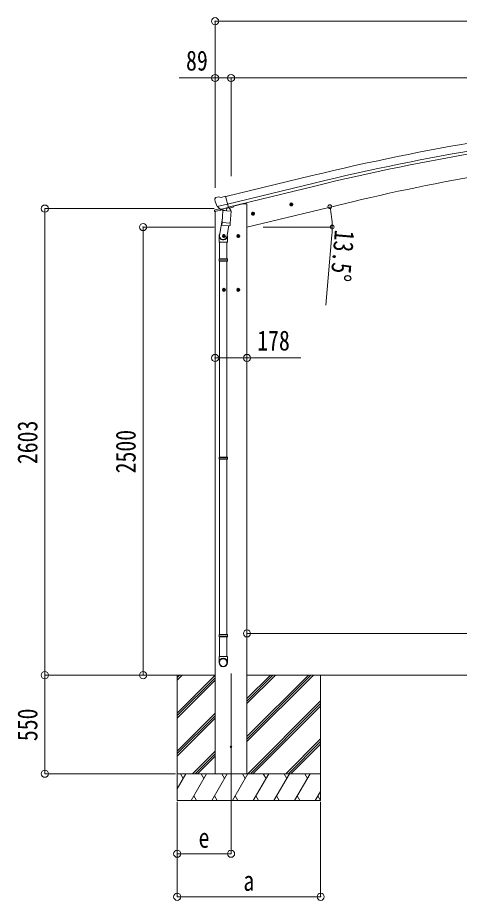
# Model space of a CAD drawing. Units: millimetres at full size, sheet at 1:40. Extents: x -11181 to 11305, y -7804 to 7716.
# Drawn here: x -3217 to -754, y -2120 to 2805 of the extents above; entities that cross this region are included whole.
import ezdxf
from ezdxf.enums import TextEntityAlignment as Align

# ---------------------------------------------------------------- set-up
doc = ezdxf.new("R2010")
doc.units = ezdxf.units.MM
doc.header["$LTSCALE"] = 40
doc.header["$PDMODE"] = 32
doc.header["$PDSIZE"] = 40
for name, color, linetype, lineweight in [('0-0_0', 7, 'Continuous', 9), ('0-1_本体', 4, 'Continuous', 9), ('0-2_部品', 7, 'Continuous', 9), ('0-8_PARTS2', 2, 'Continuous', 9), ('0-A_寸法', 6, 'Continuous', 9), ('1-A', 6, 'Continuous', 9)]:
    doc.layers.add(name, color=color, linetype=linetype, lineweight=lineweight)
doc.styles.add('ＭＳ ゴシック', font='')
doc.styles.get('ＭＳ ゴシック').set_extended_font_data('MS Gothic')

msp = doc.modelspace()

# ---------------------------------------------------------------- linework, layer by layer
at = {"layer": '0-0_0'}
for p, q in [((-2701.35, -863.75), (-2116.02, -863.75)), ((-2327.27, -1074.98), (-2116.02, -863.73)), ((-2327.27, -863.75), (-2327.27, -1563.75)), ((-2327.27, -891.13), (-2299.89, -863.75)), ((-2327.27, -876.99), (-2314.03, -863.75)), ((-2327.27, -1089.12), (-2116.02, -877.87)), ((-1938.02, -863.75), (1146.04, -863.75)), ((-1938.02, -1234.51), (-1567.25, -863.75)), ((-1938.02, -1206.23), (-1595.54, -863.75)), ((-1938.02, -1220.37), (-1581.4, -863.75)), ((-1938.02, -1022.38), (-1779.39, -863.75)), ((-1938.02, -1008.24), (-1793.53, -863.75)), ((-1938.02, -994.1), (-1807.67, -863.75)), ((-1527.27, -863.75), (-1527.27, -1563.75)), ((-2327.27, -1103.26), (-2116.02, -892.02)), ((-1933.41, -1413.75), (-1527.27, -1007.61)), ((-1919.27, -1413.75), (-1527.27, -1021.75)), ((-2327.27, -1287.11), (-2116.02, -1075.86)), ((-1905.12, -1413.75), (-1527.27, -1035.9)), ((-2327.27, -1301.25), (-2116.02, -1090)), ((-2327.27, -1315.4), (-2116.02, -1104.15)), ((-1721.28, -1413.75), (-1527.27, -1219.74)), ((-1707.14, -1413.75), (-1527.27, -1233.89)), ((-1692.99, -1413.75), (-1527.27, -1248.03)), ((-2241.78, -1413.75), (-2116.02, -1287.99)), ((-2227.64, -1413.75), (-2116.02, -1302.14)), ((-2213.49, -1413.75), (-2116.02, -1316.28)), ((-1527.27, -1413.75), (-2327.27, -1413.75)), ((-2327.27, -1497.58), (-2278.87, -1413.75)), ((-2293.87, -1439.73), (-2308.87, -1413.75)), ((-2250, -1563.75), (-2163.4, -1413.75)), ((-2178.4, -1439.73), (-2193.4, -1413.75)), ((-2134.53, -1563.75), (-2047.93, -1413.75)), ((-2062.93, -1439.73), (-2077.93, -1413.75)), ((-2019.06, -1563.75), (-1932.46, -1413.75)), ((-1947.46, -1439.73), (-1962.46, -1413.75)), ((-1903.59, -1563.75), (-1816.99, -1413.75)), ((-1831.99, -1439.73), (-1846.99, -1413.75)), ((-1788.12, -1563.75), (-1701.52, -1413.75)), ((-1731.52, -1413.75), (-1716.52, -1439.73)), ((-1672.65, -1563.75), (-1586.05, -1413.75)), ((-1601.05, -1439.73), (-1616.05, -1413.75)), ((-1557.18, -1563.75), (-1527.27, -1511.94)), ((-2327.27, -1563.75), (-1527.27, -1563.75)), ((-2235, -1537.77), (-2220, -1563.75)), ((-2119.53, -1537.77), (-2104.53, -1563.75)), ((-2004.06, -1537.77), (-1989.06, -1563.75)), ((-1888.59, -1537.77), (-1873.59, -1563.75)), ((-1773.12, -1537.77), (-1758.12, -1563.75)), ((-1657.65, -1537.77), (-1642.65, -1563.75)), ((-1542.18, -1537.77), (-1527.18, -1563.75))]:
    msp.add_line(p, q, dxfattribs=at)
at = {"layer": '0-1_本体'}
for p, q in [((-2056.55, 1806.4), (-1573.67, 1923.88)), ((-2046.51, 1764.42), (-1563.43, 1881.72)), ((-2042.54, 1748.05), (-1559.46, 1865.35)), ((-1349.93, 1777.44), (-1938.02, 1636.25)), ((-2088.05, 1739.51), (-2088.05, 1738.96)), ((-2014.03, 1753.76), (-1962.02, 1766.25)), ((-1938.02, 1766.25), (-1962.02, 1766.25)), ((-1938.02, 1766.25), (-1938.02, -1413.75)), ((-2116.02, -1413.75), (-2116.02, 1722.81))]:
    msp.add_line(p, q, dxfattribs=at)
at = {"layer": '0-1_本体', "color": 6}
msp.add_line((-1938.02, 906.07), (-2116.02, 906.07), dxfattribs=at)
at = {"layer": '0-1_本体'}
for centre, radius, start, end in [((1519.03, -10813.15), 13106.9, 95.14794, 103.64794), ((1519.03, -10813.15), 13063.74, 95.14794, 103.64794), ((1519.03, -10813.15), 13046.9, 95.14794, 103.64794), ((1284.66, -9216.37), 11305.08, 94.96591, 103.47643)]:
    msp.add_arc(centre, radius, start, end, dxfattribs=at)
at = {"layer": '0-2_部品'}
for p, q in [((-2118.01, 1790.82), (-2117.73, 1789.67)), ((-2113.79, 1799.39), (-2117.64, 1793.1)), ((-2110.69, 1801.64), (-2097.51, 1804.81)), ((-2082.95, 1802.13), (-2096.21, 1804.83)), ((-2082.95, 1802.13), (-2057.02, 1808.36)), ((-2118.58, 1722.19), (-2075.56, 1732.52)), ((-2118.58, 1729.08), (-2118.58, 1722.19)), ((-2090.12, 1738.28), (-2116.28, 1732)), ((-2103.95, 1750.51), (-2046.45, 1764.32)), ((-2087.1, 1735.6), (-2103.48, 1750.09)), ((-2084.39, 1735.03), (-2076.87, 1736.84)), ((-2083.55, 1735.14), (-2082.03, 1735.51)), ((-2082.03, 1735.51), (-2045.32, 1744.32)), ((-2080.19, 1735.28), (-2080.24, 1734.54)), ((-2079.48, 1733.5), (-2053.67, 1727.06)), ((-2072.57, 1728.15), (-2077.24, 1661.31)), ((-2026.88, 1724.96), (-2072.57, 1728.15)), ((-2070.79, 1731.33), (-2071.02, 1728.04)), ((-2051.27, 1742.5), (-2052.29, 1727.89)), ((-2045.32, 1744.32), (-2043.79, 1744.69)), ((-2042.24, 1746.79), (-2041.29, 1746.72)), ((-2041.29, 1746.72), (-2027.98, 1731.41)), ((-2036.99, 1741.78), (-2017.86, 1746.37)), ((-2031.55, 1658.12), (-2026.88, 1724.96)), ((-2027.98, 1731.41), (-2028.42, 1725.06)), ((-2014.03, 1754.97), (-2014.03, 1751.23)), ((-1700.52, 1760.01), (-1681.08, 1764.68)), ((-1695.97, 1767.79), (-1698.1, 1760.59)), ((-1688.67, 1769.54), (-1695.97, 1767.79)), ((-1688.47, 1752.62), (-1693.14, 1772.07)), ((-1683.5, 1764.1), (-1688.67, 1769.54)), ((-1685.63, 1756.9), (-1683.5, 1764.1)), ((-2075.51, 1686.08), (-2091.42, 1589.91)), ((-1914.46, 1708.65), (-1895.01, 1713.32)), ((-1909.9, 1716.43), (-1912.03, 1709.23)), ((-1902.6, 1718.18), (-1909.9, 1716.43)), ((-1902.4, 1701.26), (-1907.07, 1720.71)), ((-1897.44, 1712.74), (-1902.6, 1718.18)), ((-1899.57, 1705.54), (-1897.44, 1712.74)), ((-2078.1, 1648.85), (-2077.23, 1661.31)), ((-2077.7, 1647.49), (-2077.71, 1647.49)), ((-2031.55, 1658.12), (-2077.24, 1661.31)), ((-2076.26, 1646.71), (-2034.56, 1643.79)), ((-2039.99, 1644.17), (-2050.72, 1580.59)), ((-2031.56, 1658.12), (-2032.45, 1645.42)), ((-2093.57, 1552.75), (-2093.57, 1587.1)), ((-2057.02, 1586.01), (-2077.02, 1586.01)), ((-2067.02, 1593.51), (-2073.52, 1589.76)), ((-2073.52, 1589.76), (-2073.52, 1582.25)), ((-2073.52, 1582.25), (-2067.02, 1578.5)), ((-2067.02, 1576.01), (-2067.02, 1596.01)), ((-2060.52, 1589.76), (-2067.02, 1593.51)), ((-2047.57, 1587.4), (-2047.57, 1552.75)), ((-1977.02, 1586.01), (-1997.02, 1586.01)), ((-1987.02, 1593.51), (-1993.52, 1589.76)), ((-1993.52, 1589.76), (-1993.52, 1582.25)), ((-1993.52, 1582.25), (-1987.02, 1578.5)), ((-1987.02, 1576.01), (-1987.02, 1596.01)), ((-1980.52, 1589.76), (-1987.02, 1593.51)), ((-2047.57, 1552.75), (-2093.57, 1552.75)), ((-2091.57, 1552.75), (-2091.57, 1458.75)), ((-2049.57, 1552.75), (-2049.57, 1458.75)), ((-2093.57, 1456.75), (-2092.57, 1458.75)), ((-2047.57, 1456.75), (-2093.57, 1456.75)), ((-2047.57, 1448.75), (-2093.57, 1448.75)), ((-2048.57, 1458.75), (-2092.57, 1458.75)), ((-2048.57, 1446.75), (-2092.57, 1446.75)), ((-2091.57, 1446.75), (-2091.57, 352.56)), ((-2049.57, 1446.75), (-2049.57, 352.56)), ((-2047.57, 1456.75), (-2048.57, 1458.75)), ((-2047.57, 1448.75), (-2048.57, 1446.75)), ((-2047.57, 1456.75), (-2047.57, 1448.75)), ((-2057.02, 1286.01), (-2077.02, 1286.01)), ((-2067.02, 1293.51), (-2073.52, 1289.76)), ((-2073.52, 1289.76), (-2073.52, 1282.25)), ((-2073.52, 1282.25), (-2067.02, 1278.5)), ((-2067.02, 1276.01), (-2067.02, 1296.01)), ((-2060.52, 1289.76), (-2067.02, 1293.51)), ((-1977.02, 1286.01), (-1997.02, 1286.01)), ((-1987.02, 1293.51), (-1993.52, 1289.76)), ((-1993.52, 1289.76), (-1993.52, 1282.25)), ((-1993.52, 1282.25), (-1987.02, 1278.5)), ((-1987.02, 1276.01), (-1987.02, 1296.01)), ((-1980.52, 1289.76), (-1987.02, 1293.51)), ((-2093.57, 350.56), (-2092.57, 352.56)), ((-2047.57, 350.56), (-2093.57, 350.56)), ((-2048.57, 352.56), (-2092.57, 352.56)), ((-2047.57, 350.56), (-2048.57, 352.56)), ((-2047.57, 350.56), (-2047.57, 342.56)), ((-2047.57, 342.56), (-2093.57, 342.56)), ((-2048.57, 340.56), (-2092.57, 340.56)), ((-2091.57, 340.56), (-2091.57, -637.63)), ((-2049.57, 340.56), (-2049.57, -637.63)), ((-2047.57, 342.56), (-2048.57, 340.56)), ((-2093.57, -639.63), (-2092.57, -637.63)), ((-2047.57, -639.63), (-2093.57, -639.63)), ((-2048.57, -637.63), (-2092.57, -637.63)), ((-2047.57, -639.63), (-2048.57, -637.63)), ((-2047.57, -639.63), (-2047.57, -647.63)), ((-2047.57, -647.63), (-2093.57, -647.63)), ((-2048.57, -649.63), (-2092.57, -649.63)), ((-2091.57, -649.63), (-2091.57, -759.63)), ((-2049.57, -649.63), (-2049.57, -759.63)), ((-2047.57, -647.63), (-2048.57, -649.63)), ((-2093.57, -793.77), (-2093.57, -759.63)), ((-2047.57, -759.63), (-2093.57, -759.63)), ((-2047.57, -793.77), (-2047.57, -759.63))]:
    msp.add_line(p, q, dxfattribs=at)
for points in [[(-2051.59, 1742.91), (-2041.87, 1745.24), (-2057.02, 1808.36)], [(-2104.22, 1751.09), (-2103.64, 1750.24), (-2103.48, 1750.09)], [(-2051.59, 1742.91), (-2051.83, 1742.76), (-2076.59, 1736.81), (-2076.87, 1736.84)], [(-1698.1, 1760.59), (-1692.93, 1755.15), (-1685.63, 1756.9)], [(-1912.03, 1709.23), (-1906.87, 1703.79), (-1899.57, 1705.54)], [(-2067.02, 1578.5), (-2060.52, 1582.25), (-2060.52, 1589.76)], [(-1987.02, 1578.5), (-1980.52, 1582.25), (-1980.52, 1589.76)], [(-2093.57, 1456.75), (-2093.57, 1448.75), (-2092.57, 1446.75)], [(-2067.02, 1278.5), (-2060.52, 1282.25), (-2060.52, 1289.76)], [(-1987.02, 1278.5), (-1980.52, 1282.25), (-1980.52, 1289.76)], [(-2093.57, 350.56), (-2093.57, 342.56), (-2092.57, 340.56)], [(-2093.57, -639.63), (-2093.57, -647.63), (-2092.57, -649.63)]]:
    msp.add_lwpolyline(points, dxfattribs=at)
for centre, radius in [((-1690.8, 1762.34), 8.5), ((-1690.8, 1762.34), 7.7), ((-1690.8, 1762.34), 6.5), ((-1904.73, 1710.98), 8.5), ((-1904.73, 1710.98), 7.7), ((-1904.73, 1710.98), 6.5), ((-2067.02, 1586.01), 8.5), ((-2067.02, 1586.01), 7.7), ((-2067.02, 1586.01), 6.5), ((-1987.02, 1586.01), 8.5), ((-1987.02, 1586.01), 7.7), ((-1987.02, 1586.01), 6.5), ((-2067.02, 1286.01), 8.5), ((-2067.02, 1286.01), 7.7), ((-2067.02, 1286.01), 6.5), ((-1987.02, 1286.01), 8.5), ((-1987.02, 1286.01), 7.7), ((-1987.02, 1286.01), 6.5)]:
    msp.add_circle(centre, radius, dxfattribs=at)
at = {"layer": '0-2_部品', "color": 4}
msp.add_circle((-2027.02, -1263.75), 4.5, dxfattribs=at)
at = {"layer": '0-2_部品'}
for centre, radius, start, end in [((-1920.93, 1836.92), 202.4, 193.5, 205.09125), ((-2109.52, 1796.78), 5, 103.5, 148.5), ((-2096.81, 1801.89), 3, 78.5, 103.5), ((-2115.58, 1729.08), 3, 103.5, 180), ((-2083.67, 1735.63), 0.5, 248.23754, 283.5), ((-2080.69, 1735.31), 0.5, 356, 103.5), ((-2079.24, 1734.47), 1, 176, 256), ((-2053.32, 1728.03), 1.03, 250.03897, 351.96569), ((-2050.67, 1742.41), 0.604, 100.59842, 172.20595), ((-2043.91, 1745.17), 0.5, 283.5, 318.76246), ((-2019.03, 1751.23), 5, 283.5, 0), ((-2076.16, 1648.68), 1.95, 175.04017, 217.47766), ((-2076.12, 1648.71), 2, 217.40962, 266), ((-2034.42, 1645.79), 2, 266, 349.46843), ((-2063.57, 1587.1), 30, 177.45142, 180)]:
    msp.add_arc(centre, radius, start, end, dxfattribs=at)
for centre, major_axis, ratio, start_param, end_param in [((-2115.09, 1791.53), (-1.57, -2.57), 0.99628, 4.712389, 5.4996506), ((-2085.11, 1737.86), (-0.73, -2.92), 0.997631, 5.8041905, 6.6006116), ((-2085.06, 1738.08), (2.63, 3.16), 0.650902, 4.0958226, 4.1686332), ((-2085.09, 1737.96), (-0.73, -2.92), 0.997631, 0.3902369, 0.4789948), ((-2070.57, 1587.4), (23, 0), 0.996195, 2.5560258, 6.5663028), ((-2070.57, 1587.4), (21, 0), 0.996195, 2.9349147, 5.9512394), ((-2070.57, -792.03), (-23, 0), 0.996195, 3.1415927, 6.2831853), ((-2070.57, -793.77), (-23, 0), 0.996195, 3.1415927, 6.2831853), ((-2070.57, -793.77), (0, -23.43), 0.981806, 4.712389, 7.8539816)]:
    msp.add_ellipse(centre, major_axis=major_axis, ratio=ratio, start_param=start_param, end_param=end_param, dxfattribs=at)
msp.add_ellipse((-2070.57, -793.77), major_axis=(21, 0), ratio=0.996195, dxfattribs=at)
at = {"layer": '0-8_PARTS2'}
msp.add_line((-2027.02, -854.54), (-2027.02, -1613.75), dxfattribs=at)
at = {"layer": '0-A_寸法'}
for p, q in [((-2116.02, 2784.61), (882.98, 2784.61)), ((-2116.02, 2467.99), (-2116.02, 1855.76)), ((-2116.02, 2467.99), (-2027.02, 2467.99)), ((-2027.02, 2467.99), (-2027.02, 1920.13)), ((-2027.02, 2467.99), (882.98, 2467.99)), ((-3065.59, -863.75), (-3065.59, 1739.25)), ((-3065.59, 1739.25), (-2120.51, 1739.25)), ((-2517.62, -863.75), (-2517.62, 1636.25)), ((-2517.62, 1636.25), (-2120.51, 1636.25)), ((-1848.52, 1636.25), (-1461.66, 1636.25)), ((-1464.52, 1593.79), (-1498.88, 1201.29)), ((-1938.02, 906.07), (-1638.02, 906.07)), ((-3065.59, -863.75), (-2337.48, -863.75)), ((-3065.59, -1413.75), (-3065.59, -863.75)), ((-3065.59, -1413.75), (-2337.48, -1413.75)), ((-2327.27, -2100.12), (-2327.27, -1571.17)), ((-2327.27, -1860.14), (-2327.27, -1571.17)), ((-2027.02, -1860.14), (-2027.02, -1571.17)), ((-1527.27, -2100.12), (-1527.27, -1571.17)), ((-2027.02, -1860.14), (-2327.27, -1860.14)), ((-2327.27, -2100.12), (-1527.27, -2100.12))]:
    msp.add_line(p, q, dxfattribs=at)
msp.add_lwpolyline([(-2116.02, 2784.61), (-2116.02, 2467.99), (-2316.02, 2467.99)], dxfattribs=at)
for centre in [(-1476.12, 1749.9), (-1462.66, 1636.25)]:
    msp.add_circle(centre, 10.62, dxfattribs=at)
for start, end in [(0, 13.5), (354.99678, 0)]:
    msp.add_arc((-1949.52, 1636.25), 486.86, start, end, dxfattribs=at)
for p in [(-2116.02, 2784.61), (-2116.02, 2467.99), (-2027.02, 2467.99), (-3065.59, 1739.25), (-2517.62, 1636.25), (-2116.02, 906.07), (-1938.02, 906.07), (-3065.59, -863.75), (-2517.62, -863.75), (-3065.59, -1413.75), (-2327.27, -1860.14), (-2027.02, -1860.14), (-2327.27, -2100.12), (-1527.27, -2100.12)]:
    msp.add_point(p, dxfattribs=at)
at = {"layer": '1-A'}
for q in [(-1938.02, -397.84), (1062.98, -630.8)]:
    msp.add_line((-1938.02, -630.8), q, dxfattribs=at)
msp.add_point((-1938.02, -630.8), dxfattribs=at)

# ---------------------------------------------------------------- texts
at = {"layer": '0-A_寸法', "color": 7, "style": 'ＭＳ ゴシック', "width": 0.8}
for s, p in [('89', (-2278.02, 2475.99)), ('178', (-1881.02, 914.07)), ('e', (-2208.27, -1860.14)), ('a', (-1958.27, -2100.12))]:
    msp.add_text(s, height=111.4, dxfattribs=at).set_placement(p, align=Align.BOTTOM_LEFT)
for s, rotation, p in [('13.5°', 264.997, (-1480.49, 1626.31)), ('2603', 90, (-3073.59, 313.75)), ('2500', 90, (-2525.62, 262.25)), ('550', 90, (-3073.59, -1231.75))]:
    msp.add_text(s, height=111.4, rotation=rotation, dxfattribs=at).set_placement(p, align=Align.BOTTOM_LEFT)

doc.saveas('drawing.dxf')
